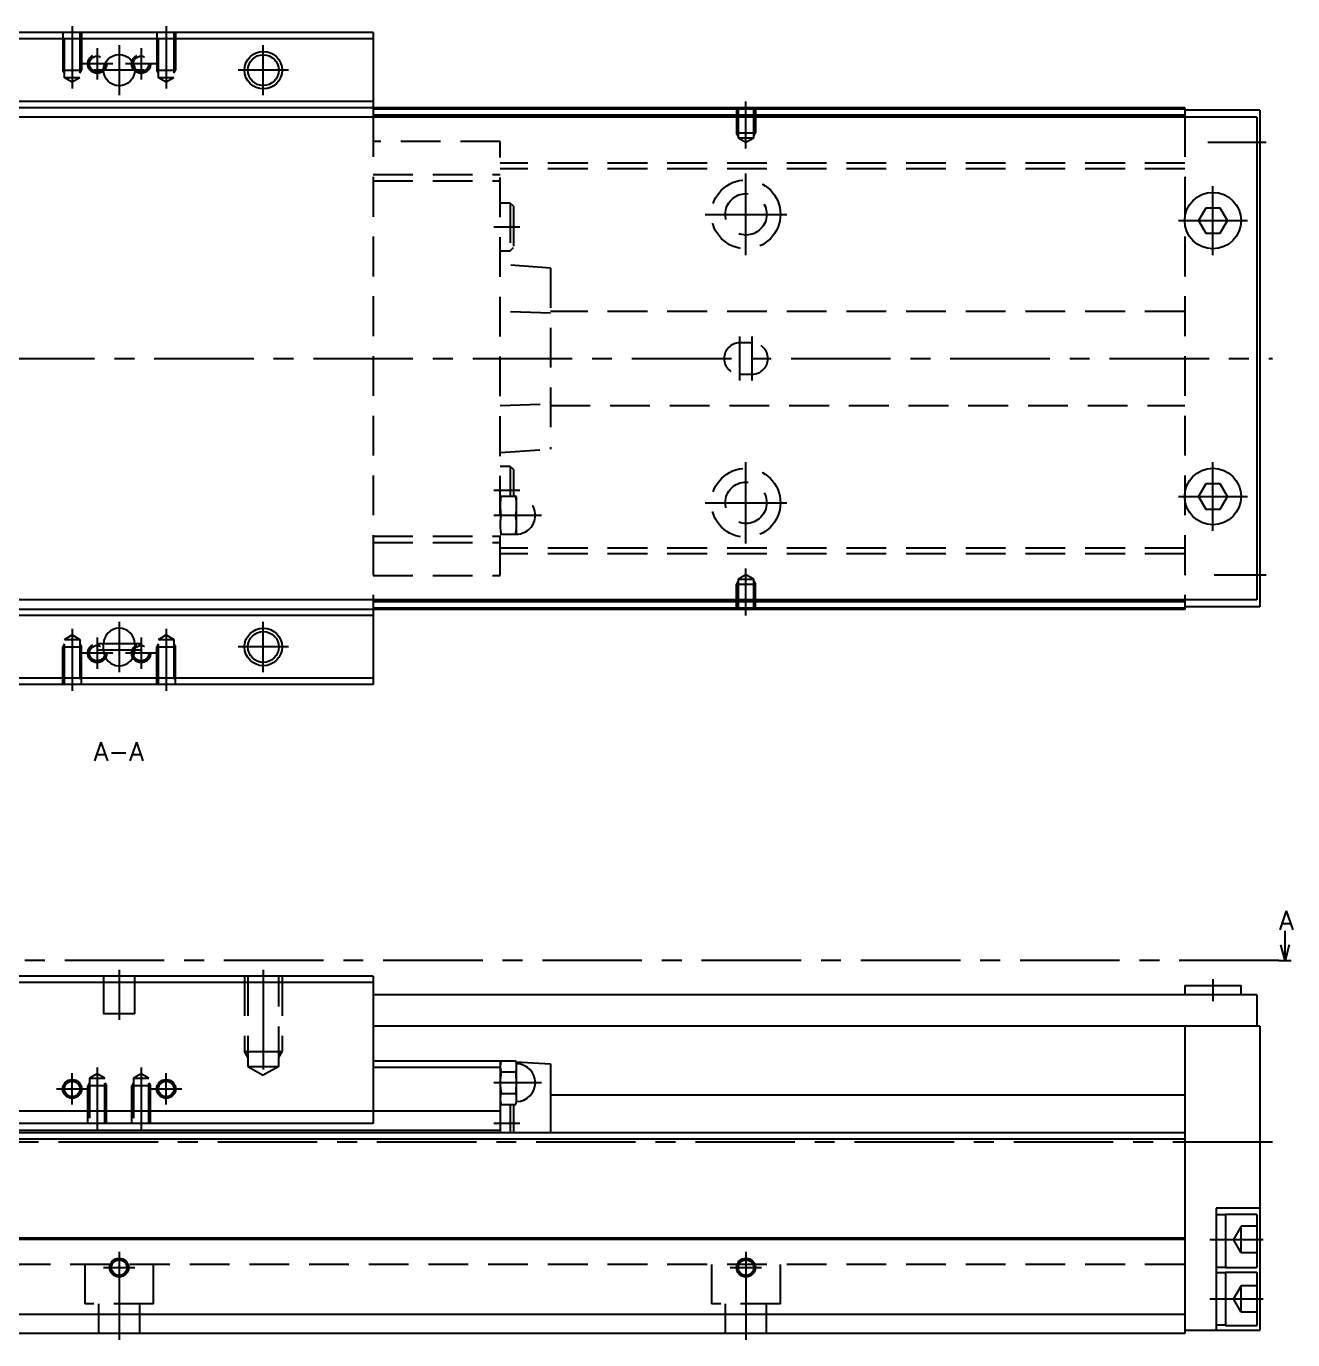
# Model space of a CAD drawing. Extents: x -2 to 736, y -8 to 353.
# Drawn here: x 533.9 to 735.9, y 9 to 218.5 of the extents above; entities that cross this region are included whole.
import ezdxf

# ---------------------------------------------------------------- set-up
doc = ezdxf.new("R2010")
doc.units = 0
doc.header["$LTSCALE"] = 0.5
doc.linetypes.add('CENTER', pattern=[50.8, 31.75, -6.35, 6.35, -6.35])
doc.linetypes.add('DASHED', pattern=[19.05, 12.7, -6.35])
for name, color, linetype in [('MSM_CENTER', 1, 'CENTER'), ('MSM_CONTINUOUS', 7, 'CONTINUOUS'), ('MSM_DASHED', 4, 'DASHED'), ('MSM_NARROW', 5, 'CONTINUOUS'), ('MSM_PART_NUMBER', 7, 'CONTINUOUS')]:
    doc.layers.add(name, color=color, linetype=linetype)
doc.styles.get("Standard").update_dxf_attribs({"font": 'txt.shx', "height": 3, "bigfont": 'bigfont.shx'})

msp = doc.modelspace()

# ---------------------------------------------------------------- linework, layer by layer
at = {"layer": 'MSM_CENTER'}
for p, q in [((541.17, 218.5), (541.17, 208.59)), ((556.17, 218.5), (556.17, 208.59)), ((545.17, 215), (545.17, 210)), ((548.67, 215.5), (548.67, 207.5)), ((552.17, 215), (552.17, 210)), ((571.67, 207.5), (571.67, 215.5)), ((547.67, 212.5), (542.67, 212.5)), ((554.67, 212.5), (549.67, 212.5)), ((552.67, 211.5), (544.67, 211.5)), ((575.67, 211.5), (567.67, 211.5)), ((648.67, 198.99), (648.67, 206.5)), ((722.34, 200), (731.67, 200)), ((648.67, 182), (648.67, 195)), ((723.17, 182), (723.17, 193)), ((608.47, 186.5), (612.57, 186.5)), ((642.17, 188.5), (655.17, 188.5)), ((717.67, 187.5), (728.67, 187.5)), ((647.67, 162), (647.67, 169)), ((649.67, 162), (649.67, 169)), ((325.67, 165.5), (732.67, 165.5)), ((648.67, 136), (648.67, 149)), ((723.17, 138), (723.17, 149)), ((608.47, 144.5), (612.57, 144.5)), ((642.17, 142.5), (655.17, 142.5)), ((717.67, 143.5), (728.67, 143.5)), ((608.47, 140.5), (616.07, 140.5)), ((648.67, 124.5), (648.67, 132.01)), ((723.34, 131), (731.67, 131)), ((541.17, 122.41), (541.17, 112.5)), ((548.67, 123.5), (548.67, 115.5)), ((556.17, 122.41), (556.17, 112.5)), ((571.67, 115.5), (571.67, 123.5)), ((545.17, 121), (545.17, 116)), ((552.17, 120), (545.17, 120)), ((552.17, 121), (552.17, 116)), ((575.67, 119.5), (567.67, 119.5)), ((547.67, 118.5), (542.67, 118.5)), ((552.17, 119), (545.17, 119)), ((554.67, 118.5), (549.67, 118.5)), ((733.67, 69.5), (320.67, 69.5)), ((548.67, 68), (548.67, 60)), ((571.67, 68), (571.67, 50.78)), ((723.17, 66.5), (723.17, 63)), ((545.17, 52.41), (545.17, 42.5)), ((552.17, 52.41), (552.17, 42.5)), ((541.17, 46.5), (541.17, 51.5)), ((556.17, 46.5), (556.17, 51.5)), ((538.67, 49), (543.67, 49)), ((553.67, 49), (558.67, 49)), ((616.07, 50), (608.47, 50)), ((612.57, 43.5), (608.47, 43.5)), ((732.67, 40.5), (325.67, 40.5)), ((722.67, 25), (731.17, 25)), ((548.67, 23), (548.67, 9)), ((648.67, 23), (648.67, 9)), ((546.17, 20.5), (551.17, 20.5)), ((646.17, 20.5), (651.17, 20.5)), ((722.67, 15.5), (731.17, 15.5))]:
    msp.add_line(p, q, dxfattribs=at)
at = {"layer": 'MSM_CONTINUOUS'}
for p, q in [((589.17, 217.5), (508.17, 217.5)), ((589.17, 216.5), (508.17, 216.5)), ((589.17, 217.5), (589.17, 204)), ((718.67, 205.5), (378.67, 205.5)), ((589.17, 206.5), (508.17, 206.5)), ((589.17, 205.5), (508.17, 205.5)), ((718.67, 205.5), (718.67, 204)), ((730.17, 204), (365.17, 204)), ((718.67, 205.3), (589.17, 205.3)), ((718.67, 204.3), (589.17, 204.3)), ((730.67, 205.1), (718.67, 205.1)), ((730.17, 204), (730.17, 127)), ((730.67, 205.1), (730.67, 125.9)), ((722.01, 189.5), (720.86, 187.5)), ((724.32, 189.5), (722.01, 189.5)), ((725.48, 187.5), (724.32, 189.5)), ((720.86, 187.5), (722.01, 185.5)), ((724.32, 185.5), (725.48, 187.5)), ((722.01, 185.5), (724.32, 185.5)), ((722.01, 145.5), (720.86, 143.5)), ((724.32, 145.5), (722.01, 145.5)), ((725.48, 143.5), (724.32, 145.5)), ((720.86, 143.5), (722.01, 141.5)), ((724.32, 141.5), (725.48, 143.5)), ((722.01, 141.5), (724.32, 141.5)), ((730.17, 127), (365.17, 127)), ((589.17, 127), (589.17, 113.5)), ((718.67, 126.7), (589.17, 126.7)), ((718.67, 127), (718.67, 125.5)), ((730.67, 125.9), (718.67, 125.9)), ((718.67, 125.5), (378.67, 125.5)), ((589.17, 125.5), (508.17, 125.5)), ((589.17, 124.5), (508.17, 124.5)), ((718.67, 125.7), (589.17, 125.7)), ((546.17, 119), (546.17, 120)), ((551.17, 120), (551.17, 119)), ((589.17, 114.5), (508.17, 114.5)), ((589.17, 113.5), (508.17, 113.5)), ((734.67, 69.5), (734.67, 74.23)), ((734.67, 69.5), (734, 72)), ((735.34, 72), (734.67, 69.5)), ((733.67, 69.5), (735.67, 69.5)), ((589.17, 67), (508.17, 67)), ((589.17, 66), (508.17, 66)), ((589.17, 67), (589.17, 43.5)), ((718.67, 65.5), (718.67, 64)), ((718.67, 65.5), (727.67, 65.5)), ((727.67, 64), (727.67, 65.5)), ((730.17, 64), (589.17, 64)), ((730.17, 64), (730.17, 59)), ((730.67, 59), (589.17, 59)), ((718.67, 59), (718.67, 10)), ((730.67, 59), (730.67, 10.5)), ((589.17, 53.5), (609.47, 53.5)), ((589.17, 52.5), (609.47, 52.5)), ((609.47, 53.5), (610.04, 53.46)), ((609.47, 53.5), (609.47, 42)), ((609.59, 53.46), (609.47, 53)), ((609.47, 52.41), (609.47, 52.6)), ((609.59, 53.46), (611.94, 53.46)), ((612.07, 53), (611.94, 53.46)), ((611.97, 53.34), (617.47, 53)), ((612.07, 47), (612.07, 53)), ((617.47, 53), (617.47, 42)), ((609.59, 51.73), (611.94, 51.73)), ((609.59, 48.27), (611.94, 48.27)), ((609.47, 47), (609.59, 46.54)), ((609.59, 46.54), (611.94, 46.54)), ((611.07, 46.54), (611.07, 42)), ((611.57, 46.54), (611.57, 42)), ((611.94, 46.54), (612.07, 47)), ((718.67, 48), (617.47, 48)), ((487.87, 45.5), (609.47, 45.5)), ((718.67, 42), (378.67, 42)), ((487.87, 42.4), (609.47, 42.4)), ((589.17, 43.5), (508.17, 43.5)), ((718.67, 41), (378.67, 41)), ((723.67, 30), (723.67, 10.5)), ((730.67, 30), (723.67, 30)), ((725.17, 28.9), (723.67, 28.9)), ((730.17, 29), (725.17, 29)), ((725.17, 29), (725.17, 20.5)), ((730.17, 29), (730.17, 20.5)), ((718.67, 25.2), (378.67, 25.2)), ((718.67, 25), (378.67, 25)), ((723.67, 20.6), (725.17, 20.6)), ((725.17, 19.65), (723.67, 19.65)), ((725.17, 20.5), (730.17, 20.5)), ((730.17, 19.75), (725.17, 19.75)), ((725.17, 19.75), (725.17, 11.25)), ((730.17, 19.75), (730.17, 11.25)), ((718.67, 13), (378.67, 13)), ((718.67, 10.5), (730.67, 10.5)), ((723.67, 11.35), (725.17, 11.35)), ((725.17, 11.25), (730.17, 11.25)), ((718.67, 10), (378.67, 10))]:
    msp.add_line(p, q, dxfattribs=at)
for centre, radius in [((548.67, 211.5), 2.5), ((571.67, 211.5), 2.46), ((723.17, 187.5), 4.5), ((723.17, 143.5), 4.5), ((571.67, 119.5), 2.46), ((541.17, 49), 1.23), ((556.17, 49), 1.23), ((548.67, 20.5), 1.23), ((648.67, 20.5), 1.23)]:
    msp.add_circle(centre, radius, dxfattribs=at)
for centre, radius, start, end in [((548.67, 120), 2.5, 0, 180), ((548.67, 119), 2.5, 180, 0), ((612.51, 52.6), 3.04, 163.452, 196.548), ((608.99, 52.6), 3.08, 343.6571, 16.3429), ((612.07, 50), 3, 270, 90), ((621.59, 50), 12.12, 171.7868, 188.2132), ((599.94, 50), 12.12, 351.7868, 8.2132), ((612.54, 47.4), 3.08, 163.6571, 196.3429), ((608.99, 47.4), 3.08, 343.6571, 16.3429)]:
    msp.add_arc(centre, radius, start, end, dxfattribs=at)
at = {"layer": 'MSM_DASHED'}
for p, q in [((539.67, 217.5), (539.67, 211.5)), ((539.94, 210.3), (539.94, 217.5)), ((542.4, 217.5), (542.4, 210.3)), ((542.67, 217.5), (542.67, 211.5)), ((554.67, 217.5), (554.67, 211.5)), ((554.94, 210.3), (554.94, 217.5)), ((557.4, 217.5), (557.4, 210.3)), ((557.67, 217.5), (557.67, 211.5)), ((539.67, 211.5), (542.67, 211.5)), ((539.94, 211.03), (539.67, 211.5)), ((542.4, 210.3), (539.94, 210.3)), ((541.17, 209.59), (539.94, 210.3)), ((542.4, 210.3), (541.17, 209.59)), ((542.4, 211.03), (542.67, 211.5)), ((554.67, 211.5), (557.67, 211.5)), ((554.94, 211.03), (554.67, 211.5)), ((557.4, 210.3), (554.94, 210.3)), ((556.17, 209.59), (554.94, 210.3)), ((557.4, 210.3), (556.17, 209.59)), ((557.4, 211.03), (557.67, 211.5)), ((647.17, 205.5), (647.17, 201.5)), ((647.44, 205.5), (647.44, 200.7)), ((649.9, 200.7), (649.9, 205.5)), ((650.17, 205.5), (650.17, 201.5)), ((589.17, 204), (589.17, 127)), ((718.67, 204), (718.67, 127)), ((647.17, 201.5), (650.17, 201.5)), ((647.44, 201.03), (647.17, 201.5)), ((649.9, 201.03), (650.17, 201.5)), ((609.47, 200.1), (589.17, 200.1)), ((609.47, 130.9), (609.47, 200.1)), ((647.44, 200.7), (649.9, 200.7)), ((647.44, 200.7), (648.67, 199.99)), ((648.67, 199.99), (649.9, 200.7)), ((589.17, 194.85), (609.47, 194.85)), ((718.67, 196.65), (609.47, 196.65)), ((718.67, 195.75), (609.47, 195.75)), ((589.17, 193.85), (609.47, 193.85)), ((611.07, 190.3), (609.47, 190.3)), ((611.57, 189.8), (611.07, 190.3)), ((611.07, 190.3), (611.07, 182.7)), ((611.57, 189.8), (611.57, 183.2)), ((609.47, 182.7), (611.07, 182.7)), ((611.07, 182.7), (611.57, 183.2)), ((617.47, 179.94), (609.47, 180.5)), ((617.47, 179.94), (617.47, 151.06)), ((617.47, 172.73), (609.47, 172.98)), ((718.67, 173), (617.47, 173)), ((649.67, 168), (647.67, 168)), ((647.67, 163), (649.67, 163)), ((609.47, 158.02), (617.47, 158.27)), ((617.47, 158), (718.67, 158)), ((609.47, 150.5), (617.47, 151.06)), ((611.07, 148.3), (609.47, 148.3)), ((611.57, 147.8), (611.07, 148.3)), ((611.07, 148.3), (611.07, 143.5)), ((611.57, 147.8), (611.57, 143.5)), ((612.07, 143.5), (609.47, 143.5)), ((612.07, 137.5), (612.07, 143.5)), ((609.59, 140.5), (611.94, 140.5)), ((589.17, 137.15), (609.47, 137.15)), ((609.47, 137.5), (612.07, 137.5)), ((589.17, 136.15), (609.47, 136.15)), ((718.67, 135.25), (609.47, 135.25)), ((718.67, 134.35), (609.47, 134.35)), ((589.17, 130.9), (609.47, 130.9)), ((647.44, 129.97), (647.17, 129.5)), ((648.67, 131.01), (647.44, 130.3)), ((647.44, 130.3), (649.9, 130.3)), ((647.44, 130.3), (647.44, 125.5)), ((649.9, 130.3), (648.67, 131.01)), ((649.9, 125.5), (649.9, 130.3)), ((649.9, 129.97), (650.17, 129.5)), ((647.17, 129.5), (650.17, 129.5)), ((647.17, 125.5), (647.17, 129.5)), ((650.17, 125.5), (650.17, 129.5)), ((539.94, 119.97), (539.67, 119.5)), ((539.67, 113.5), (539.67, 119.5)), ((539.67, 119.5), (542.67, 119.5)), ((539.94, 120.7), (541.17, 121.41)), ((539.94, 113.5), (539.94, 120.7)), ((539.94, 120.7), (542.4, 120.7)), ((541.17, 121.41), (542.4, 120.7)), ((542.4, 120.7), (542.4, 113.5)), ((542.4, 119.97), (542.67, 119.5)), ((542.67, 113.5), (542.67, 119.5)), ((554.94, 119.97), (554.67, 119.5)), ((554.67, 113.5), (554.67, 119.5)), ((554.67, 119.5), (557.67, 119.5)), ((554.94, 120.7), (556.17, 121.41)), ((554.94, 113.5), (554.94, 120.7)), ((554.94, 120.7), (557.4, 120.7)), ((556.17, 121.41), (557.4, 120.7)), ((557.4, 120.7), (557.4, 113.5)), ((557.4, 119.97), (557.67, 119.5)), ((557.67, 113.5), (557.67, 119.5)), ((546.17, 67), (546.17, 61)), ((551.17, 61), (551.17, 67)), ((568.67, 67), (568.67, 55)), ((569.21, 67), (569.21, 52.6)), ((574.12, 52.6), (574.12, 67)), ((574.67, 67), (574.67, 55)), ((551.17, 61), (546.17, 61)), ((568.67, 55), (574.67, 55)), ((569.21, 54.06), (568.67, 55)), ((574.12, 54.06), (574.67, 55)), ((569.21, 52.6), (574.12, 52.6)), ((569.21, 52.6), (571.67, 51.18)), ((574.12, 52.6), (571.67, 51.18)), ((545.17, 51.41), (543.94, 50.7)), ((543.94, 50.7), (543.94, 43.5)), ((543.94, 50.7), (546.4, 50.7)), ((546.4, 50.7), (545.17, 51.41)), ((546.4, 43.5), (546.4, 50.7)), ((552.17, 51.41), (550.94, 50.7)), ((550.94, 50.7), (550.94, 43.5)), ((550.94, 50.7), (553.4, 50.7)), ((553.4, 50.7), (552.17, 51.41)), ((553.4, 43.5), (553.4, 50.7)), ((543.94, 49.97), (543.67, 49.5)), ((546.67, 49.5), (543.67, 49.5)), ((543.67, 43.5), (543.67, 49.5)), ((546.4, 49.97), (546.67, 49.5)), ((546.67, 43.5), (546.67, 49.5)), ((550.94, 49.97), (550.67, 49.5)), ((553.67, 49.5), (550.67, 49.5)), ((550.67, 43.5), (550.67, 49.5)), ((553.4, 49.97), (553.67, 49.5)), ((553.67, 43.5), (553.67, 49.5)), ((727.67, 27.12), (726.44, 25)), ((727.67, 22.88), (727.67, 27.12)), ((730.17, 27.12), (727.67, 27.12)), ((727.67, 22.88), (726.44, 25)), ((727.67, 25), (730.17, 25)), ((718.67, 21), (378.67, 21)), ((543.17, 21), (543.17, 14.7)), ((554.17, 14.7), (554.17, 21)), ((643.17, 21), (643.17, 14.7)), ((654.17, 14.7), (654.17, 21)), ((730.17, 22.88), (727.67, 22.88)), ((727.67, 17.62), (726.44, 15.5)), ((727.67, 13.38), (727.67, 17.62)), ((730.17, 17.62), (727.67, 17.62)), ((554.17, 14.7), (543.17, 14.7)), ((545.37, 14.7), (545.37, 10)), ((551.97, 10), (551.97, 14.7)), ((654.17, 14.7), (643.17, 14.7)), ((645.37, 14.7), (645.37, 10)), ((651.97, 10), (651.97, 14.7)), ((727.67, 13.38), (726.44, 15.5)), ((727.67, 15.5), (730.17, 15.5)), ((730.17, 13.38), (727.67, 13.38))]:
    msp.add_line(p, q, dxfattribs=at)
for centre, radius in [((545.17, 212.5), 1.5), ((545.17, 212.5), 1.23), ((552.17, 212.5), 1.5), ((552.17, 212.5), 1.23), ((648.67, 188.5), 5.5), ((648.67, 188.5), 3.3), ((648.67, 142.5), 5.5), ((648.67, 142.5), 3.3), ((545.17, 118.5), 1.5), ((545.17, 118.5), 1.23), ((552.17, 118.5), 1.5), ((552.17, 118.5), 1.23)]:
    msp.add_circle(centre, radius, dxfattribs=at)
for centre, radius, start, end in [((647.67, 165.5), 2.5, 90, 270), ((649.67, 165.5), 2.5, 270, 90), ((618.57, 142), 9.11, 170.5216, 189.4784), ((602.96, 142), 9.11, 350.5216, 9.4784), ((612.07, 140.5), 3, 270, 90), ((618.57, 139), 9.11, 170.5216, 189.4784), ((602.96, 139), 9.11, 350.5216, 9.4784)]:
    msp.add_arc(centre, radius, start, end, dxfattribs=at)
at = {"layer": 'MSM_NARROW'}
for centre, radius in [((571.67, 211.5), 3), ((571.67, 119.5), 3), ((541.17, 49), 1.5), ((556.17, 49), 1.5), ((548.67, 20.5), 1.5), ((648.67, 20.5), 1.5)]:
    msp.add_circle(centre, radius, dxfattribs=at)

# ---------------------------------------------------------------- texts
at = {"layer": 'MSM_PART_NUMBER'}
for s, p in [('A-A', (544.6, 101.33)), ('A', (733.71, 74.39))]:
    msp.add_text(s, height=3, dxfattribs=at).set_placement(p)

doc.saveas('drawing.dxf')
